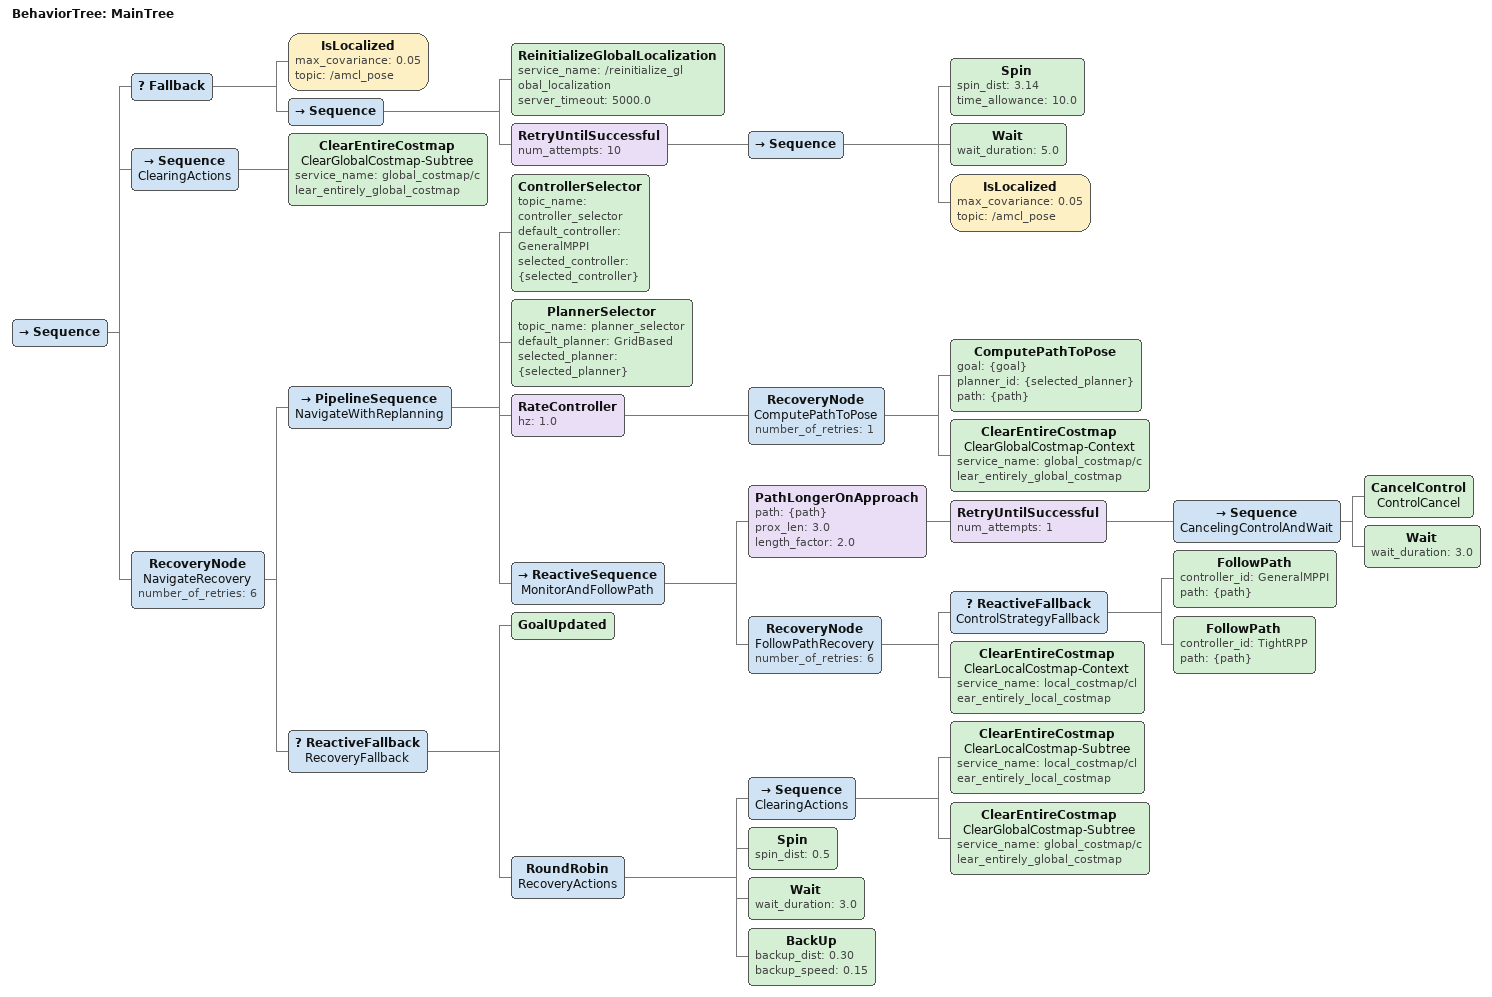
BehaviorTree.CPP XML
<?xml version="1.0"?>
<root BTCPP_format="3" main_tree_to_execute="MainTree">
  <BehaviorTree ID="MainTree">
    <Sequence>
      <Fallback>
        <IsLocalized max_covariance="0.05" topic="/amcl_pose"/>
        <Sequence>
          <ReinitializeGlobalLocalization service_name="/reinitialize_global_localization"
                                          server_timeout="5000.0"/>
          <RetryUntilSuccessful num_attempts="10">
            <Sequence>
              <Spin spin_dist="3.14" time_allowance="10.0"/>
              <Wait wait_duration="5.0"/>
              <IsLocalized max_covariance="0.05" topic="/amcl_pose"/>
            </Sequence>
          </RetryUntilSuccessful>
        </Sequence>
      </Fallback>

      <Sequence name="ClearingActions">
        <ClearEntireCostmap name="ClearGlobalCostmap-Subtree"
                            service_name="global_costmap/clear_entirely_global_costmap"/>
      </Sequence>

      <RecoveryNode name="NavigateRecovery" number_of_retries="6">
        <PipelineSequence name="NavigateWithReplanning">
          <ControllerSelector topic_name="controller_selector"
                              default_controller="GeneralMPPI"
                              selected_controller="{selected_controller}"/>
          <PlannerSelector topic_name="planner_selector"
                          default_planner="GridBased"
                          selected_planner="{selected_planner}"/>

          <RateController hz="1.0">
            <RecoveryNode name="ComputePathToPose" number_of_retries="1">
              <ComputePathToPose goal="{goal}"
                                planner_id="{selected_planner}"
                                path="{path}"/>
              <ClearEntireCostmap name="ClearGlobalCostmap-Context"
                                  service_name="global_costmap/clear_entirely_global_costmap"/>
            </RecoveryNode>
          </RateController>

          <ReactiveSequence name="MonitorAndFollowPath">
            <PathLongerOnApproach path="{path}" prox_len="3.0" length_factor="2.0">
              <RetryUntilSuccessful num_attempts="1">
                <Sequence name="CancelingControlAndWait">
                  <CancelControl name="ControlCancel"/>
                  <Wait wait_duration="3.0"/>
                </Sequence>
              </RetryUntilSuccessful>
            </PathLongerOnApproach>

            <RecoveryNode name="FollowPathRecovery" number_of_retries="6">
              <ReactiveFallback name="ControlStrategyFallback">
                <FollowPath controller_id="GeneralMPPI" path="{path}"/>

                <FollowPath controller_id="TightRPP" path="{path}"/>
              </ReactiveFallback>

              <ClearEntireCostmap name="ClearLocalCostmap-Context"
                                  service_name="local_costmap/clear_entirely_local_costmap"/>
            </RecoveryNode>
          </ReactiveSequence>
        </PipelineSequence>

        <ReactiveFallback name="RecoveryFallback">
          <GoalUpdated/>
          <RoundRobin name="RecoveryActions">
            <Sequence name="ClearingActions">
              <ClearEntireCostmap name="ClearLocalCostmap-Subtree"
                                  service_name="local_costmap/clear_entirely_local_costmap"/>
              <ClearEntireCostmap name="ClearGlobalCostmap-Subtree"
                                  service_name="global_costmap/clear_entirely_global_costmap"/>
            </Sequence>
            <Spin spin_dist="0.5"/>
            <Wait wait_duration="3.0"/>
            <BackUp backup_dist="0.30" backup_speed="0.15"/>
          </RoundRobin>
        </ReactiveFallback>
      </RecoveryNode>
    </Sequence>
  </BehaviorTree>
</root>
